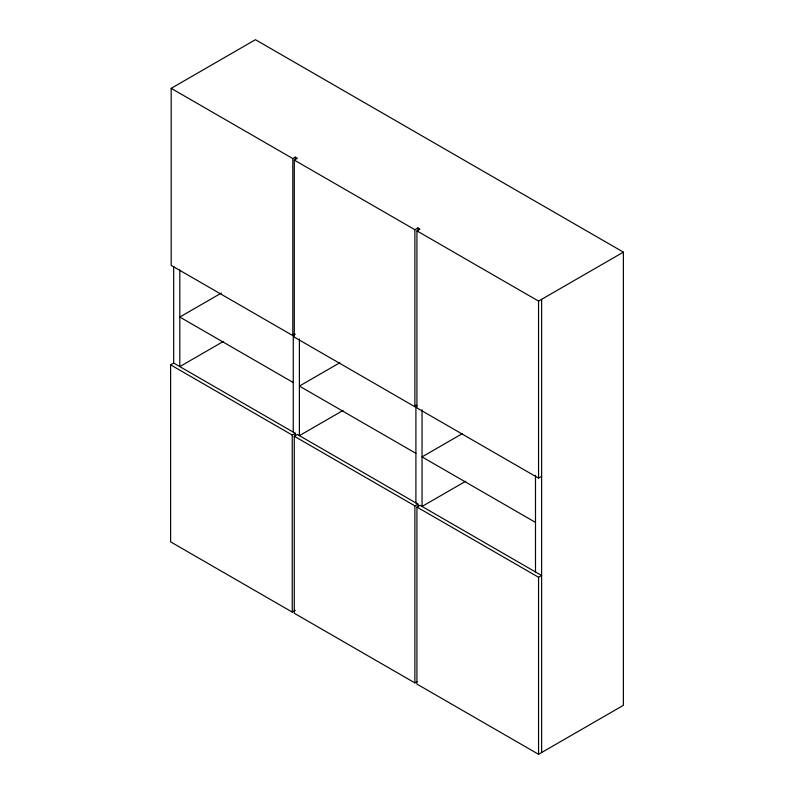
<?xml version="1.0" encoding="UTF-8"?>
<svg xmlns="http://www.w3.org/2000/svg" width="794" height="794" viewBox="0 0 794 794"><rect width="100%" height="100%" fill="white"/><g stroke="black" fill="none" stroke-linecap="round" stroke-linejoin="round"><path stroke-width="1.19" d="M295.308 334.155L292.807 335.594L171.186 265.375L171.186 88.342L255.44 39.7L623.389 252.135L623.389 705.32L538.56 754.3L416.929 684.081L416.929 507.048L419.996 505.282L541.627 575.501L538.56 577.268L416.929 507.048M171.186 88.342L292.807 158.572L295.308 157.123L297.353 158.304L294.286 160.08L294.286 337.103L414.885 406.736L416.929 405.555M221.308 293.085L179.811 317.044L293.264 382.539M295.308 610.318L292.242 612.085L170.611 541.865L170.611 364.843L173.678 363.066L295.308 433.296L295.308 435.767M294.286 160.08L414.885 229.704L417.952 227.938L419.996 229.119L416.929 230.885L416.929 407.918L538.56 478.137L541.627 476.37M223.442 341.42L179.811 366.61L179.811 269.95M339.832 362.739L299.388 386.083L415.907 453.354M170.611 364.843L292.242 435.062L295.308 433.296M416.929 681.718L414.885 682.9L294.286 613.266L294.286 436.243L297.353 434.467L417.952 504.101L417.952 506.582M343.018 410.468L299.388 435.648L299.388 338.998M416.929 230.885L538.56 301.105L623.389 252.135M462.475 433.554L422.041 456.897L535.493 522.392M294.286 436.243L414.885 505.867L417.952 504.101M465.671 481.273L422.041 506.463L422.041 409.803M541.627 299.338L541.627 752.533M538.56 301.105L538.56 478.137M538.56 577.268L538.56 754.3M535.493 475.308L535.493 571.958M417.952 227.938L417.952 231.65M415.907 405.029L415.907 502.92M414.885 229.704L414.885 406.736M414.885 505.867L414.885 682.9M295.308 157.123L295.308 159.604M293.264 334.214L293.264 432.115M292.807 158.572L292.807 335.594M292.242 435.062L292.242 612.085M173.678 266.417L173.678 363.066"/></g></svg>
